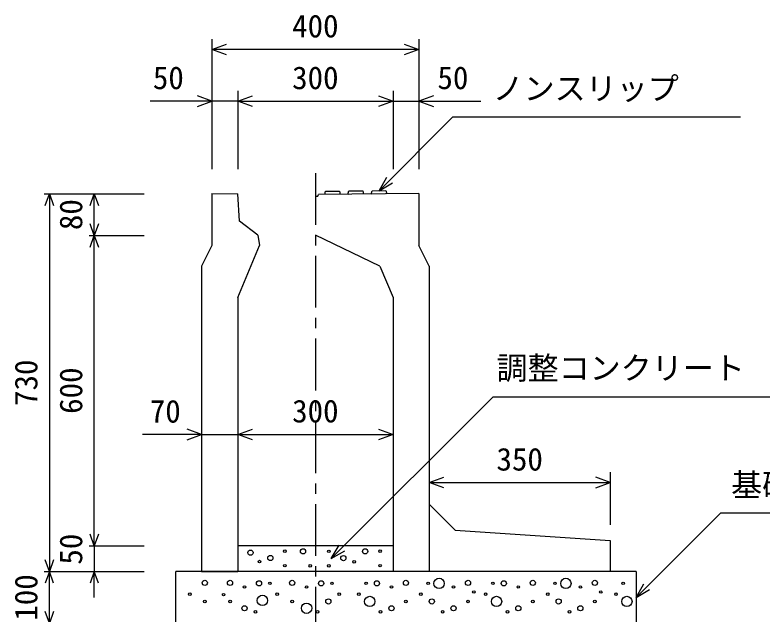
# Model space of a CAD drawing. Units: millimetres, scale not verified. Extents: x -16800 to 16800, y -5940 to 5940.
# Drawn here: x 8969 to 10413, y 2766 to 3924 of the extents above; entities that cross this region are included whole.
import ezdxf
from ezdxf.enums import TextEntityAlignment as Align

# ---------------------------------------------------------------- set-up
doc = ezdxf.new("R2010")
doc.units = ezdxf.units.MM
doc.header["$LTSCALE"] = 20
doc.linetypes.add('CHAIN1', pattern=[8, 5, -1, 1, -1])
for name, color, linetype, lineweight in [('0-0_DIM', 7, 'Continuous', 25), ('0-2_HATCH', 6, 'Continuous', 25), ('0-5_OUTLINE', 3, 'Continuous', 25)]:
    doc.layers.add(name, color=color, linetype=linetype, lineweight=lineweight)
doc.styles.add('ＭＳ ゴシック', font='')
doc.styles.get('ＭＳ ゴシック').set_extended_font_data('MS Gothic')

msp = doc.modelspace()

# ---------------------------------------------------------------- linework, layer by layer
at = {"layer": '0-0_DIM'}
for p, q in [((9350, 3877.83), (9350, 3626.09)), ((9750, 3877.83), (9750, 3626.09)), ((9750, 3857.83), (9350, 3857.83)), ((9400, 3777.83), (9400, 3626.09)), ((9700, 3777.83), (9700, 3626.09)), ((9350, 3757.83), (9230.34, 3757.83)), ((9400, 3757.83), (9350, 3757.83)), ((9400, 3757.83), (9700, 3757.83)), ((9700, 3757.83), (9750, 3757.83)), ((9750, 3757.83), (9869.66, 3757.83)), ((9672.95, 3584.81), (9815.16, 3727.03)), ((10372.05, 3727.03), (9815.16, 3727.03)), ((9672.95, 3584.81), (9687.95, 3610.79)), ((9672.95, 3584.81), (9698.93, 3599.81)), ((9025.8, 3578.62), (9219.13, 3578.62)), ((9035.8, 3578.62), (9035.8, 2848.62)), ((9122.46, 3498.12), (9122.46, 3578.62)), ((9112.46, 3498.12), (9219.13, 3498.12)), ((9122.46, 2898.62), (9122.46, 3498.12)), ((9330, 3113.62), (9215.94, 3113.62)), ((9330, 3113.62), (9400, 3113.62)), ((9400, 3113.62), (9700, 3113.62)), ((10120, 3040.58), (10120, 2938.62)), ((9770, 3020.58), (10120, 3020.58)), ((10333.65, 2962.27), (10170, 2798.62)), ((10333.65, 2962.27), (10980.53, 2962.27)), ((9112.46, 2898.62), (9219.13, 2898.62)), ((9122.46, 2898.62), (9122.46, 2848.62)), ((9580.74, 2873.62), (9595.74, 2899.6)), ((9580.74, 2873.62), (9606.72, 2888.62)), ((9025.8, 2848.62), (9219.13, 2848.62)), ((9035.8, 2748.62), (9035.8, 2848.62)), ((9122.46, 2798.62), (9122.46, 2848.62)), ((10170, 2798.62), (10185, 2824.6)), ((10170, 2798.62), (10195.98, 2813.62))]:
    msp.add_line(p, q, dxfattribs=at)
at = {"layer": '0-0_DIM', "linetype": 'CHAIN1'}
msp.add_line((9550, 3618.77), (9550, 2533.77), dxfattribs=at)
at = {"layer": '0-0_DIM'}
for points in [[(9378.23, 3847.57), (9350.04, 3857.83), (9378.23, 3868.09)], [(9721.85, 3868.09), (9750.04, 3857.83), (9721.85, 3847.57)], [(9321.81, 3747.57), (9350, 3757.83), (9321.81, 3768.09)], [(9428.19, 3747.57), (9400, 3757.83), (9428.19, 3768.09)], [(9671.88, 3768.09), (9700.08, 3757.83), (9671.88, 3747.57)], [(9778.12, 3768.09), (9749.92, 3757.83), (9778.12, 3747.57)], [(9027.59, 3556.07), (9035.8, 3578.62), (9044.01, 3556.07)], [(9114.26, 3556.07), (9122.46, 3578.62), (9130.67, 3556.07)], [(9130.67, 3520.67), (9122.46, 3498.12), (9114.26, 3520.67)], [(9114.26, 3475.57), (9122.46, 3498.12), (9130.67, 3475.57)], [(9580.74, 2873.62), (9893.43, 3186.32), (10532.64, 3186.32)], [(9301.81, 3103.36), (9330, 3113.62), (9301.81, 3123.88)], [(9428.19, 3103.36), (9400, 3113.62), (9428.19, 3123.88)], [(9671.81, 3123.88), (9700, 3113.62), (9671.81, 3103.36)], [(9798.19, 3010.32), (9770, 3020.58), (9798.19, 3030.84)], [(10091.81, 3010.32), (10120, 3020.58), (10091.81, 3030.84)], [(9130.67, 2921.17), (9122.46, 2898.62), (9114.26, 2921.17)], [(9044.01, 2871.17), (9035.8, 2848.62), (9027.59, 2871.17)], [(9044.01, 2826.07), (9035.8, 2848.62), (9027.59, 2826.07)], [(9130.67, 2826.07), (9122.46, 2848.62), (9114.26, 2826.07)], [(9044.01, 2771.17), (9035.8, 2748.62), (9027.59, 2771.17)]]:
    msp.add_lwpolyline(points, dxfattribs=at)
at = {"layer": '0-2_HATCH'}
for p, q in [((9613, 3577.7), (9614.5, 3584.22)), ((9658, 3578.16), (9659.5, 3584.68))]:
    msp.add_line(p, q, dxfattribs=at)
for points in [[(9568, 3577.24), (9569.45, 3583.76), (9596.45, 3584.03), (9598, 3577.55)], [(9614.45, 3584.22), (9641.45, 3584.49), (9643, 3578.01)], [(9659.45, 3584.68), (9686.45, 3584.95), (9688, 3578.47)]]:
    msp.add_lwpolyline(points, dxfattribs=at)
for centre, radius in [((9424.37, 2885.12), 5), ((9490.93, 2887.93), 2.5), ((9526.09, 2887.65), 5), ((9576, 2887.65), 2.5), ((9646.09, 2887.65), 5), ((9674.95, 2887.93), 2.5), ((9462.89, 2874.8), 5), ((9604.04, 2874.52), 5), ((9441.86, 2867.8), 2.5), ((9490.93, 2859.92), 2.5), ((9540.11, 2859.64), 2.5), ((9576, 2859.64), 2.5), ((9625.07, 2867.51), 2.5), ((9674.95, 2859.92), 2.5), ((9336.11, 2826.67), 5), ((9384.97, 2826.67), 5), ((9504.97, 2826.67), 5), ((9725.03, 2826.67), 5), ((9788.96, 2825.8), 10), ((9845.03, 2826.67), 5), ((9970.26, 2826.67), 5), ((10034.18, 2825.8), 10), ((10090.26, 2826.67), 5), ((9413.01, 2818.8), 2.5), ((9441.04, 2825.8), 5), ((9462.07, 2825.8), 2.5), ((9533.01, 2818.8), 2.5), ((9561.04, 2825.8), 5), ((9582.07, 2825.8), 2.5), ((9647.93, 2825.8), 2.5), ((9668.96, 2825.8), 5), ((9696.99, 2818.8), 2.5), ((9767.93, 2825.8), 2.5), ((9816.99, 2818.8), 2.5), ((9893.15, 2825.8), 2.5), ((9914.18, 2825.8), 5), ((9942.22, 2818.8), 2.5), ((10013.15, 2825.8), 2.5), ((10062.22, 2818.8), 2.5), ((10145.08, 2825.8), 2.5), ((9307.23, 2804.79), 2.5), ((9372.55, 2803.88), 2.5), ((9447.58, 2792.79), 10), ((9476.09, 2804.79), 2.5), ((9596.09, 2804.79), 2.5), ((9633.91, 2804.79), 2.5), ((9753.91, 2804.79), 2.5), ((9856.37, 2809.11), 2.5), ((9879.13, 2804.79), 2.5), ((9999.13, 2804.79), 2.5), ((10101.6, 2809.11), 2.5), ((10131.06, 2804.79), 2.5), ((9336.11, 2790.78), 2.5), ((9384.97, 2790.78), 2.5), ((9504.97, 2790.78), 2.5), ((9533.01, 2777.65), 10), ((9575.06, 2790.78), 5), ((9654.94, 2790.78), 10), ((9725.03, 2790.78), 2.5), ((9774.94, 2790.78), 5), ((9845.03, 2790.78), 2.5), ((9900.16, 2790.78), 10), ((9970.26, 2790.78), 2.5), ((10020.16, 2790.78), 5), ((10090.26, 2790.78), 2.5), ((10152.09, 2790.78), 10), ((9413.01, 2777.65), 5), ((9434.03, 2770.65), 2.5), ((9554.03, 2770.65), 2.5), ((9675.97, 2770.65), 2.5), ((9696.99, 2777.65), 5), ((9795.97, 2770.65), 2.5), ((9816.99, 2777.65), 5), ((9921.19, 2770.65), 2.5), ((9942.22, 2777.65), 5), ((10041.19, 2770.65), 2.5), ((10062.22, 2777.65), 5)]:
    msp.add_circle(centre, radius, dxfattribs=at)
at = {"layer": '0-5_OUTLINE'}
for p, q in [((9350, 3579.12), (9400, 3578.62)), ((9350, 3579.12), (9350, 3479.12)), ((9750, 3579.12), (9556, 3577.18)), ((9750, 3579.12), (9750, 3479.12)), ((9439, 3498.62), (9442, 3478.62)), ((9674.8, 3438.62), (9550, 3498.62)), ((9350, 3479.12), (9330, 3439.12)), ((9400, 3378.62), (9442, 3478.62)), ((9770, 3439.12), (9750, 3479.12)), ((9330, 3439.12), (9330, 2848.62)), ((9674.8, 3438.62), (9700, 3378.62)), ((9770, 3439.12), (9770, 2848.62)), ((9400, 3378.62), (9400, 2848.62)), ((9700, 3378.62), (9700, 2848.62)), ((9820, 2928.62), (9770, 2978.62)), ((9820, 2928.62), (10120, 2908.62)), ((10120, 2908.62), (10120, 2848.62)), ((9700, 2898.62), (9400, 2898.62)), ((10170, 2848.62), (9280, 2848.62)), ((9280, 2748.62), (9280, 2848.62)), ((9330, 2848.62), (9400, 2848.62)), ((10120, 2848.62), (9700, 2848.62)), ((10170, 2848.62), (10170, 2748.62))]:
    msp.add_line(p, q, dxfattribs=at)
for points in [[(9439, 3498.62), (9403, 3525.75), (9400, 3578.62)], [(9550, 3573.92), (9554.5, 3573.92), (9556, 3577.18)]]:
    msp.add_lwpolyline(points, dxfattribs=at)

# ---------------------------------------------------------------- texts
at = {"layer": '0-0_DIM', "style": 'ＭＳ ゴシック'}
for s, p in [('400', (9505, 3867.83)), ('50', (9235.81, 3767.83)), ('300', (9505, 3767.83)), ('50', (9785.91, 3767.83)), ('ノンスリップ', (9892.47, 3747.21)), ('調整コンクリート', (9900.15, 3206.83)), ('70', (9229.85, 3123.32)), ('300', (9505, 3123.62)), ('350', (9900, 3030.58)), ('基礎コンクリート', (10353.65, 2981.01))]:
    msp.add_text(s, height=43.99, dxfattribs=at).set_placement(p, align=Align.BOTTOM_LEFT)
for s, p in [('80', (9112.46, 3508.62)), ('730', (9025.8, 3168.62)), ('600', (9112.46, 3153.37)), ('50', (9112.46, 2861.95)), ('100', (9025.8, 2753.62))]:
    msp.add_text(s, height=43.99, rotation=90, dxfattribs=at).set_placement(p, align=Align.BOTTOM_LEFT)

doc.saveas('drawing.dxf')
